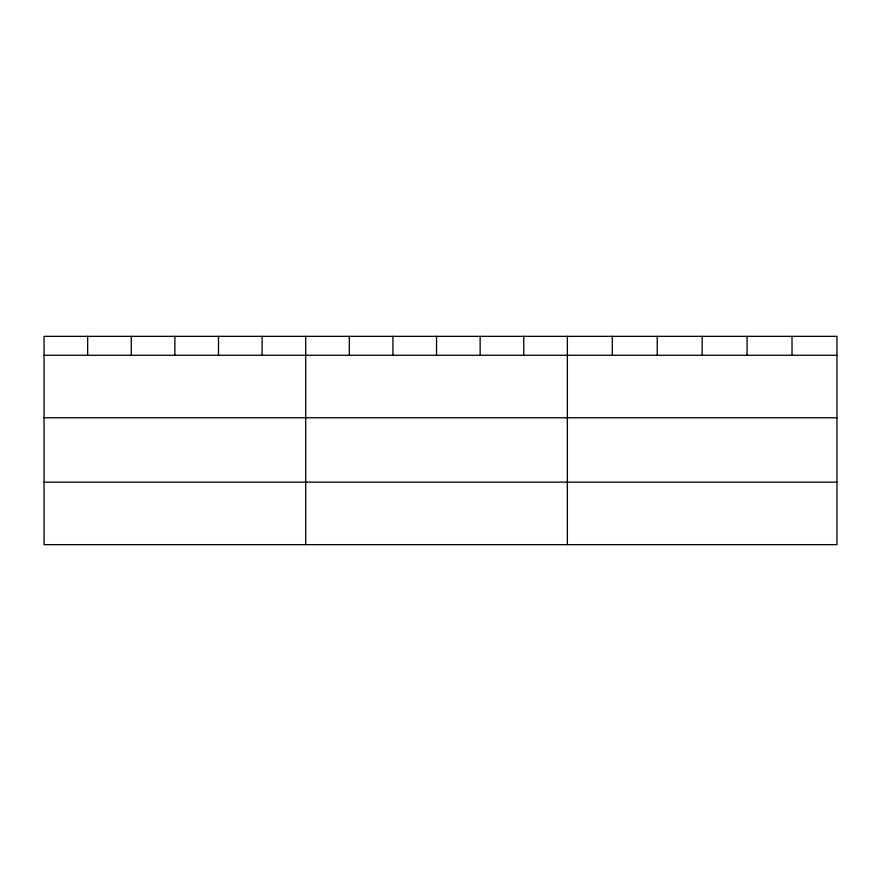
<?xml version="1.0" encoding="UTF-8"?>
<svg xmlns="http://www.w3.org/2000/svg" width="881" height="881" viewBox="0 0 881 881"><rect width="100%" height="100%" fill="white"/><g stroke="black" fill="none" stroke-linecap="round" stroke-linejoin="round"><path stroke-width="1.32" d="M836.95 355.274L836.95 544.645L44.05 544.645L44.05 336.355L836.95 336.355L836.95 355.274L44.05 355.274M44.05 417.77L836.95 417.77M44.05 482.149L836.95 482.149M792.019 336.355L792.019 355.274M747.088 336.355L747.088 355.274M702.157 336.355L702.157 355.274M657.226 336.355L657.226 355.274M612.295 336.355L612.295 355.274M567.364 336.355L567.364 544.645M523.755 336.355L523.755 355.274M480.145 336.355L480.145 355.274M436.536 336.355L436.536 355.274M392.926 336.355L392.926 355.274M349.317 336.355L349.317 355.274M305.707 336.355L305.707 544.645M262.098 336.355L262.098 355.274M218.488 336.355L218.488 355.274M174.879 336.355L174.879 355.274M131.269 336.355L131.269 355.274M87.659 336.355L87.659 355.274"/></g></svg>
